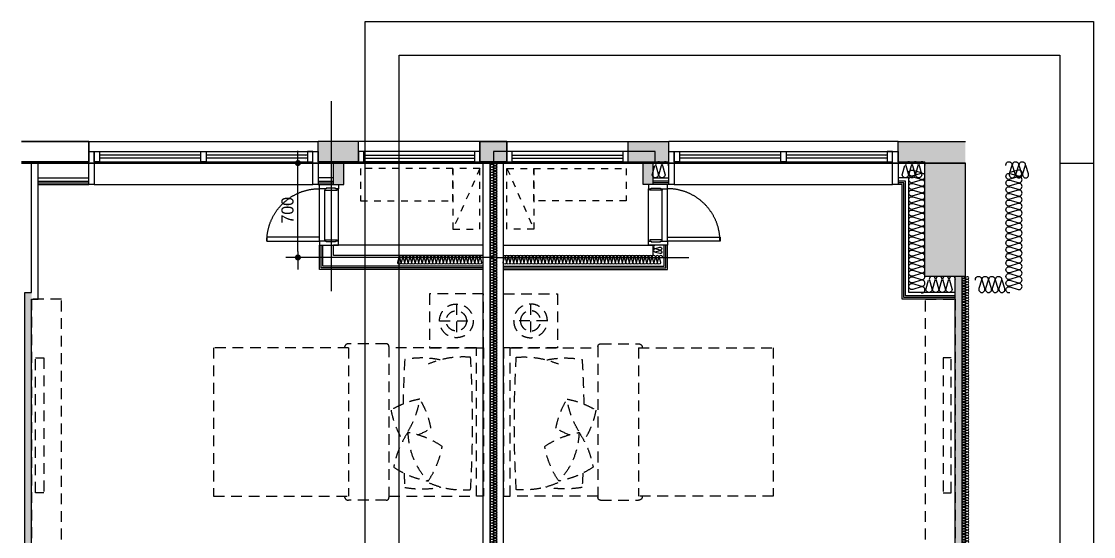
# Model space of a CAD drawing. Header units: millimetres. Extents: x 15861357 to 15880098, y -4845682 to -4837582.
# Drawn here: x 15861357 to 15869307, y -4841401 to -4837582 of the extents above; entities that cross this region are included whole.
import ezdxf

# ---------------------------------------------------------------- set-up
doc = ezdxf.new("R2010")
doc.units = ezdxf.units.MM
doc.header["$LTSCALE"] = 100
for name, pattern in [('CEN', [62, 60, -1, 0, -1]), ('H', [1.3, 0.8, -0.5]), ('H1', [0.75, 0.5, -0.25]), ('HID2', [1, 0.5, -0.5]), ('원본_지상4_7_10_13층 평면도$0$DASHDOT', [22, 20, -1, 0, -1])]:
    doc.linetypes.add(name, pattern=pattern)
doc.layers.get('DEFPOINTS').update_dxf_attribs({"color": 151})
for name, color, linetype in [('AA-DWXM-WIND', 4, 'Continuous'), ('CEN', 1, 'CEN'), ('drywall', 7, 'Continuous'), ('F-DOOR-FRAME', 4, 'Continuous'), ('F-DOOROPEN', 7, 'Continuous'), ('F-FUR', 7, 'Continuous'), ('FL-FUR m', 251, 'H'), ('pattern box', 159, 'Continuous'), ('RXDIM', 1, 'Continuous'), ('SOL-251', 251, 'Continuous'), ('WAL', 2, 'Continuous'), ('경량복합패널', 3, 'Continuous'), ('단열재', 251, 'Continuous')]:
    doc.layers.add(name, color=color, linetype=linetype)
doc.layers.add('오피스텔 전용면적', color=21, linetype='Continuous', plot=False)
doc.styles.get("Standard").update_dxf_attribs({"font": ''})
doc.styles.get('Standard').set_extended_font_data('HY울릉도L')
doc.dimstyles.new('NDIM', dxfattribs={"dimscale": 100, "dimtxt": 3, "dimasz": 1.5, "dimexe": 3, "dimexo": 2, "dimgap": 1, "dimtad": 1, "dimdec": 4, "dimdsep": 46, "dimlunit": 6, "dimtxsty": 'Standard', "dimblk1": '_RXDOT', "dimblk2": '_RXDOT', "dimsah": 1, "dimcen": 3, "dimdle": 3, "dimclrd": 11, "dimclre": 11, "dimclrt": 3, "dimadec": 0, "dimazin": 0, "dimtfac": 1, "dimtdec": 4, "dimtix": 1, "dimtmove": 2, "dimatfit": 3, "dimfxl": 1, "dimtolj": 1, "dimtzin": 0, "dimarcsym": 0})

# ---------------------------------------------------------------- blocks, each defined once
blk = doc.blocks.new('_RXDOT')
at = {"color": 0, "linetype": 'ByBlock'}
blk.add_line((-1, 0), (2, 0), dxfattribs=at)
at = {"color": 0, "linetype": 'ByBlock', "const_width": 0.5}
blk.add_lwpolyline([(-0.25, 0, 1), (0.25, 0, 1)], format="xyb", close=True, dxfattribs=at)
blk = doc.blocks.new('*D139')
at = {"layer": 'DEFPOINTS', "color": 0, "transparency": 16777216}
for p in [(15863407.3, -4838631.9), (15863907.3, -4838631.9), (15863907.3, -4839331.9)]:
    blk.add_point(p, dxfattribs=at)
at = {"layer": 'RXDIM', "color": 7, "lineweight": -2, "transparency": 16777216}
for p, q in [((15863847.3, -4838631.9), (15863317.3, -4838631.9)), ((15863407.3, -4839286.9), (15863407.3, -4838676.9)), ((15863847.3, -4839331.9), (15863317.3, -4839331.9))]:
    blk.add_line(p, q, dxfattribs=at)
at = {"layer": 'RXDIM', "color": 7, "lineweight": -2, "transparency": 16777216, "xscale": 45, "yscale": 45, "zscale": 45}
for p, rotation in [((15863407.3, -4838631.9), 90), ((15863407.3, -4839331.9), 270)]:
    blk.add_blockref('_RXDOT', p, dxfattribs=dict(at, rotation=rotation))
at = {"layer": 'RXDIM', "color": 3, "transparency": 16777216, "insert": (15863330.4, -4838981.9), "char_height": 90, "attachment_point": 5, "rotation": 90}
blk.add_mtext('\\A1;700', dxfattribs=at)
blk = doc.blocks.new('insul1')
blk.add_lwpolyline([(0, 0.25, 1.344031), (0.35, 0.25), (0.2, 0.75, -1.344031), (0.55, 0.75), (0.4, 0.25)], format="xyb")
blk = doc.blocks.new('PW17')
at = {"layer": 'AA-DWXM-WIND'}
for p, q in [((-770, 245), (850, 245)), ((-770, 170), (810, 170))]:
    blk.add_line(p, q, dxfattribs=at)
at = {"layer": 'AA-DWXM-WIND', "color": 5}
for p, q in [((-20, 219.5), (-770, 219.5)), ((-20, 195.5), (-770, 195.5)), ((770, 219.5), (20, 219.5)), ((770, 195.5), (20, 195.5)), ((755, 212.5), (755, 212.5)), ((755, 188.5), (755, 188.5))]:
    blk.add_line(p, q, dxfattribs=at)
at = {"layer": 'AA-DWXM-WIND', "color": 8}
blk.add_line((-810, 0), (810, 0), dxfattribs=at)
at = {"layer": 'AA-DWXM-WIND'}
for points in [[(-810, 0), (-850, 0), (-850, 245), (-810, 245)], [(-810, 230), (-810, 230), (-810, 245), (-770, 245), (-770, 170), (-810, 170), (-810, 182), (-810, 182)], [(-20, 230), (-20, 230), (-20, 245), (20, 245), (20, 170), (-20, 170), (-20, 182), (-20, 182)], [(810, 230), (810, 230), (810, 245), (770, 245), (770, 170), (810, 170), (810, 182), (810, 182)], [(850, 0), (810, 0), (810, 245), (850, 245)]]:
    blk.add_lwpolyline(points, close=True, dxfattribs=at)
blk = doc.blocks.new('AG9')
at = {"layer": 'AA-DWXM-WIND'}
for p, q in [((860, 75), (40, 75)), ((860, 0), (40, 0))]:
    blk.add_line(p, q, dxfattribs=at)
at = {"layer": 'AA-DWXM-WIND', "color": 5}
for p, q in [((40, 49.5), (860, 49.5)), ((40, 25.5), (860, 25.5))]:
    blk.add_line(p, q, dxfattribs=at)
at = {"layer": 'AA-DWXM-WIND'}
for points in [[(40, 60), (40, 60), (40, 75), (0, 75), (0, 0), (40, 0), (40, 12), (40, 12)], [(900, 60), (900, 60), (900, 75), (860, 75), (860, 0), (900, 0), (900, 12), (900, 12)]]:
    blk.add_lwpolyline(points, close=True, dxfattribs=at)
blk = doc.blocks.new('A$C5D2401DF')
at = {"layer": 'FL-FUR m', "color": 9}
for p, q in [((2297.3, 1825), (2297.3, 1575)), ((2172.3, 1700), (2422.3, 1700)), ((1777.8, 1530), (1497.3, 1530)), ((1797.3, 1510.5), (1797.3, 389.5)), ((1497.3, 1500), (1497.3, 400)), ((1777.8, 370), (1497.3, 370))]:
    blk.add_line(p, q, dxfattribs=at)
for points in [[(2497.3, 1500), (2497.3, 1900), (2097.3, 1900), (2097.3, 1500), (2497.3, 1500)], [(1497.3, 1500), (497.3, 1500)], [(497.3, 1500), (497.3, 400), (1497.3, 400)], [(1797.3, 400), (2447.3, 400), (2447.3, 1500), (1797.3, 1500)]]:
    blk.add_lwpolyline(points, dxfattribs=at)
blk.add_lwpolyline([(2447.3, 400), (2447.3, 1500), (2497.3, 1500), (2497.3, 400)], close=True, dxfattribs=at)
for radius in [125, 75]:
    blk.add_circle((2297.3, 1700), radius, dxfattribs=at)
for centre, radius, start, end in [((1496, 1502.5), 27.5, 87.32525, 185.29963), ((1777.8, 1510.5), 19.5, 0, 90), ((2347.9, 770.8), 661.5, 85.25775, 113.06611), ((10010, 939.2), 8109, 176.64883, 178.98144), ((2039.2, 747), 677.8, 78.24541, 100.57086), ((-5691.6, 939.2), 8109, 356.53009, 3.46991), ((2139.5, 501.5), 628.4, 100.33687, 121.33899), ((1379.3, 1222.9), 655.6, 328.7318, 350.94037), ((1481.3, 788.2), 638.3, 10.39346, 31.2824), ((2440.5, 1153.4), 638.3, 190.39346, 212.33026), ((1782.2, 1440.2), 628.4, 291.36382, 301.33899), ((2488.3, 499.2), 665.3, 145.8861, 169.94392), ((2478.4, 886.7), 541.1, 181.5211, 223.83034), ((1824, 226.8), 655.4, 55.80511, 80.02491), ((1537.2, 885.1), 665.3, 325.8861, 349.94392), ((2201.6, 1157.5), 655.4, 235.80511, 260.02491), ((10010, 939.2), 8109, 182.60425, 183.35146), ((2348.8, 1078.3), 632.2, 246.43091, 274.8797), ((1496, 397.5), 27.5, 174.70037, 272.67475), ((2041.3, 1159.1), 705.4, 259.67407, 281.61589), ((1777.8, 389.5), 19.5, 270, 0.00286)]:
    blk.add_arc(centre, radius, start, end, dxfattribs=at)
blk = doc.blocks.new('DOOR450')
at = {"layer": 'F-DOOR-FRAME'}
for points in [[(30, 90), (30, 140), (0, 140), (0, 0), (30, 0), (30, 20), (25, 20), (25, 90)], [(420, 90), (420, 140), (450, 140), (450, 0), (420, 0), (420, 20), (425, 20), (425, 90)]]:
    blk.add_lwpolyline(points, close=True, dxfattribs=at)
at = {"layer": 'F-DOOR-FRAME', "elevation": 0}
for points in [[(30, 10), (30, 20), (25, 20), (25, 90), (30, 90), (30, 100), (40, 100), (40, 10)], [(420, 10), (420, 20), (425, 20), (425, 90), (420, 90), (420, 100), (410, 100), (410, 10)]]:
    blk.add_lwpolyline(points, close=True, dxfattribs=at)
at = {"layer": 'F-DOOROPEN', "color": 7}
blk.add_lwpolyline([(420, 530), (420, 140), (390, 140), (390, 530)], close=True, dxfattribs=at)
at = {"layer": 'F-DOOROPEN', "color": 1, "linetype": '원본_지상4_7_10_13층 평면도$0$DASHDOT', "ltscale": 800}
blk.add_arc((420, 140), 390, 90, 180, dxfattribs=at)
at = {"layer": 'pattern box', "linetype": 'ByBlock'}
for p, q in [((390, 140), (30, 140)), ((410, 100), (40, 100)), ((420, 0), (30, 0))]:
    blk.add_line(p, q, dxfattribs=at)

msp = doc.modelspace()

# ---------------------------------------------------------------- hatches: boundary and pattern name
at = {"layer": 'SOL-251'}
for points in [[(15863557.25767, -4838471.90186), (15863557.25767, -4838621.90186), (15863857.25767, -4838621.90186), (15863857.25767, -4838471.90186)], [(15864857.25767, -4838621.90186), (15864857.25767, -4838471.90186), (15864757.25767, -4838471.90186), (15864757.25767, -4838621.90186)], [(15864857.25767, -4838621.90186), (15864857.25767, -4838471.90186), (15864757.25767, -4838471.90186), (15864757.25767, -4838621.90186)], [(15864857.25767, -4838471.90186), (15864857.25767, -4838621.90186), (15864957.25767, -4838621.90186), (15864957.25767, -4838471.90186)], [(15866157.25767, -4838471.90186), (15866157.25767, -4838621.90186), (15865857.25767, -4838621.90186), (15865857.25767, -4838471.90186)], [(15868057.25767, -4838471.90186), (15868057.25767, -4838621.90186), (15867857.25767, -4838621.90186), (15867857.25767, -4838471.90186)], [(15868357.25767, -4839471.90186), (15868357.25767, -4838471.90186), (15868057.25767, -4838471.90186), (15868057.25767, -4839471.90186)], [(15863672.25767, -4838791.90186), (15863747.25767, -4838791.90186), (15863747.25767, -4838621.90186), (15863672.25767, -4838621.90186)], [(15865967.25767, -4838791.90186), (15866042.25767, -4838791.90186), (15866042.25767, -4838621.90186), (15865967.25767, -4838621.90186)], [(15868282.25986, -4843731.90186), (15868332.25986, -4843731.90186), (15868332.25766, -4839471.90186), (15868282.25766, -4839471.90186)], [(15861432.25767, -4844531.90186), (15861382.25767, -4844531.90186), (15861382.25767, -4839591.90186), (15861432.25767, -4839591.90186)]]:
    msp.add_hatch(color=256, dxfattribs=at).paths.add_polyline_path(points)

# ---------------------------------------------------------------- linework, layer by layer
at = {"color": 8, "linetype": 'HID2'}
for points in [[(15863872.25767, -4838911.90186), (15864557.25767, -4838911.90186), (15864557.25767, -4838671.90186), (15863872.25767, -4838671.90186)], [(15865842.25767, -4838911.90186), (15865157.25767, -4838911.90186), (15865157.25767, -4838671.90186), (15865842.25767, -4838671.90186)]]:
    msp.add_lwpolyline(points, close=True, dxfattribs=at)
for points in [[(15864757.25767, -4838671.90186), (15864557.25767, -4838671.90186), (15864557.25767, -4839121.90186), (15864757.25767, -4839121.90186), (15864757.25767, -4838671.90186), (15864557.25767, -4839121.90186)], [(15864957.25767, -4838671.90186), (15865157.25767, -4838671.90186), (15865157.25767, -4839121.90186), (15864957.25767, -4839121.90186), (15864957.25767, -4838671.90186), (15865157.25767, -4839121.90186)]]:
    msp.add_lwpolyline(points, dxfattribs=at)
at = {"layer": 'AA-DWXM-WIND', "color": 8}
for p, q in [((15861857.25767, -4838471.90186), (15863557.25767, -4838471.90186)), ((15864757.25767, -4838471.90186), (15863857.25767, -4838471.90186)), ((15864757.25767, -4838471.90186), (15864407.25767, -4838471.90186)), ((15864957.25767, -4838471.90186), (15865307.25767, -4838471.90186)), ((15864957.25767, -4838471.90186), (15865857.25767, -4838471.90186)), ((15867857.25767, -4838471.90186), (15866157.25767, -4838471.90186))]:
    msp.add_line(p, q, dxfattribs=at)
at = {"layer": 'AA-DWXM-WIND', "color": 5}
msp.add_line((15863462.25678, -4838603.40069), (15863462.25767, -4838603.40069), dxfattribs=at)
at = {"layer": 'CEN'}
for p, q in [((15863657.25767, -4839581.90186), (15863657.25767, -4838171.90186)), ((15861357.25767, -4838631.90186), (15864857.25767, -4838631.90186)), ((15864857.25767, -4838631.90186), (15861357.25767, -4838631.90186)), ((15864157.25767, -4838631.90186), (15863907.25767, -4838631.90186)), ((15868357.25767, -4838631.90186), (15864857.25767, -4838631.90186)), ((15864857.25767, -4838631.90186), (15868357.25767, -4838631.90186)), ((15869057.25767, -4838631.90186), (15869307.25767, -4838631.90186)), ((15864857.25767, -4839331.90186), (15863407.25767, -4839331.90186)), ((15864157.25767, -4839331.90186), (15863907.25767, -4839331.90186)), ((15864857.25767, -4839331.90186), (15866307.25767, -4839331.90186))]:
    msp.add_line(p, q, dxfattribs=at)
at = {"layer": 'DEFPOINTS'}
for points in [[(15869307.25767, -4845681.90186), (15863907.25767, -4845681.90186), (15863907.25767, -4837581.90186), (15869307.25767, -4837581.90186)], [(15869057.25767, -4845431.90186), (15864157.25767, -4845431.90186), (15864157.25767, -4837831.90186), (15869057.25767, -4837831.90186)]]:
    msp.add_lwpolyline(points, close=True, dxfattribs=at)
at = {"layer": 'drywall'}
for p, q in [((15861482.25767, -4838766.90186), (15861857.25767, -4838766.90186)), ((15863557.25767, -4838766.90186), (15863672.25767, -4838766.90186)), ((15866157.25767, -4838766.90186), (15866042.25767, -4838766.90186)), ((15867912.25767, -4838766.90186), (15867857.25767, -4838766.90186)), ((15867912.25767, -4839616.90186), (15867912.25767, -4838766.90186)), ((15861482.25767, -4838779.40186), (15861857.25767, -4838779.40186)), ((15861482.25767, -4838791.90186), (15861857.25767, -4838791.90186)), ((15863557.25767, -4838779.40186), (15863672.25767, -4838779.40186)), ((15863557.25767, -4838791.90186), (15863672.25767, -4838791.90186)), ((15866157.25767, -4838779.40186), (15866042.25767, -4838779.40186)), ((15866157.25767, -4838791.90186), (15866042.25767, -4838791.90186)), ((15867899.75767, -4838779.40186), (15867857.25767, -4838779.40186)), ((15867887.25767, -4838791.90186), (15867857.25767, -4838791.90186)), ((15867887.25767, -4839641.90186), (15867887.25767, -4838791.90186)), ((15867899.75767, -4839629.40186), (15867899.75767, -4838779.40186)), ((15863567.25767, -4839421.90186), (15863567.25767, -4839241.90186)), ((15863579.75767, -4839409.40186), (15863579.75767, -4839241.90186)), ((15863592.25767, -4839396.90186), (15863592.25767, -4839241.90186)), ((15866122.25767, -4839396.90186), (15866122.25767, -4839241.90186)), ((15866134.75767, -4839409.40186), (15866134.75767, -4839241.90186)), ((15866147.25767, -4839421.90186), (15866147.25767, -4839241.90186)), ((15864782.25767, -4839396.90186), (15863592.25767, -4839396.90186)), ((15864932.25767, -4839396.90186), (15866122.25767, -4839396.90186)), ((15864782.25767, -4839421.90186), (15863567.25767, -4839421.90186)), ((15864782.25767, -4839409.40186), (15863579.75767, -4839409.40186)), ((15864932.25767, -4839409.40186), (15866134.75767, -4839409.40186)), ((15864932.25767, -4839421.90186), (15866147.25767, -4839421.90186)), ((15868282.25767, -4839641.90186), (15867887.25767, -4839641.90186)), ((15868282.25767, -4839629.40186), (15867899.75767, -4839629.40186)), ((15868282.25767, -4839616.90186), (15867912.25767, -4839616.90186))]:
    msp.add_line(p, q, dxfattribs=at)
at = {"layer": 'F-FUR', "color": 6, "linetype": 'H1', "ltscale": 0.5}
for p, q in [((15861432.25767, -4841681.90186), (15861432.25767, -4839821.90677)), ((15868282.25767, -4841681.90186), (15868282.25767, -4839821.90677))]:
    msp.add_line(p, q, dxfattribs=at)
at = {"layer": 'FL-FUR m', "color": 9}
for points in [[(15861653.26379, -4841681.90186), (15861653.26351, -4839641.90186), (15861432.25767, -4839641.90186), (15861432.25767, -4841681.90186)], [(15868061.25155, -4841681.90186), (15868061.25183, -4839641.90186), (15868282.25767, -4839641.90186), (15868282.25767, -4841681.90186)], [(15861522.25735, -4840076.4523), (15861522.25735, -4841076.4523), (15861462.25735, -4841076.4523), (15861462.25735, -4840076.4523)], [(15868192.25799, -4840076.4523), (15868192.25799, -4841076.4523), (15868252.25799, -4841076.4523), (15868252.25799, -4840076.4523)]]:
    msp.add_lwpolyline(points, close=True, dxfattribs=at)
at = {"layer": 'WAL'}
for p, q in [((15861857.25767, -4838621.90186), (15861857.25767, -4838471.90186)), ((15863857.25767, -4838471.90186), (15863557.25767, -4838471.90186)), ((15863557.25767, -4838621.90186), (15863557.25767, -4838471.90186)), ((15863857.25767, -4838621.90186), (15863857.25767, -4838471.90186)), ((15865857.25767, -4838471.90186), (15866157.25767, -4838471.90186)), ((15865857.25767, -4838621.90186), (15865857.25767, -4838471.90186)), ((15866157.25767, -4838621.90186), (15866157.25767, -4838471.90186)), ((15867857.25767, -4838621.90186), (15867857.25767, -4838471.90186)), ((15867857.25767, -4838471.90186), (15868357.25767, -4838471.90186)), ((15861432.25767, -4838621.90186), (15861357.25767, -4838621.90186)), ((15863857.25767, -4838621.90186), (15863557.25767, -4838621.90186)), ((15864782.25767, -4838621.90186), (15864857.25767, -4838621.90186)), ((15864932.25767, -4838621.90186), (15864857.25767, -4838621.90186)), ((15865857.25767, -4838621.90186), (15866157.25767, -4838621.90186)), ((15867857.25767, -4838621.90186), (15868057.25767, -4838621.90186))]:
    msp.add_line(p, q, dxfattribs=at)
for points in [[(15861357.25767, -4838471.90186), (15861857.25767, -4838471.90186), (15861857.25767, -4838621.90186)], [(15861357.25767, -4838621.90186), (15861857.25767, -4838621.90186), (15861857.25767, -4838471.90186), (15861357.25767, -4838471.90186)], [(15864857.25767, -4838621.90186), (15864757.25767, -4838621.90186), (15864757.25767, -4838471.90186), (15864857.25767, -4838471.90186)], [(15864857.25767, -4838471.90186), (15864757.25767, -4838471.90186), (15864757.25767, -4838621.90186)], [(15864857.25767, -4838621.90186), (15864957.25767, -4838621.90186), (15864957.25767, -4838471.90186), (15864857.25767, -4838471.90186)], [(15864857.25767, -4838471.90186), (15864957.25767, -4838471.90186), (15864957.25767, -4838621.90186)], [(15861857.25767, -4838621.90186), (15861357.25767, -4838621.90186)], [(15864757.25767, -4838621.90186), (15864857.25767, -4838621.90186)], [(15864957.25767, -4838621.90186), (15864857.25767, -4838621.90186)], [(15868357.25767, -4839471.90186), (15868057.25767, -4839471.90186), (15868057.25767, -4838621.90186)]]:
    msp.add_lwpolyline(points, dxfattribs=at)
at = {"layer": '경량복합패널'}
for p, q in [((15861432.25767, -4839591.90186), (15861432.25767, -4838621.90186)), ((15861482.25767, -4839641.90186), (15861482.25767, -4838621.90186)), ((15863672.25767, -4838791.90186), (15863672.25767, -4838621.90186)), ((15863747.25767, -4838791.90186), (15863747.25767, -4838621.90186)), ((15864782.25767, -4844531.90186), (15864782.25767, -4838621.90186)), ((15864832.25767, -4844531.90186), (15864832.25767, -4838621.90186)), ((15864882.25767, -4844531.90186), (15864882.25767, -4838621.90186)), ((15864932.25767, -4844531.90186), (15864932.25767, -4838621.90186)), ((15865967.25767, -4838791.90186), (15865967.25767, -4838621.90186)), ((15866042.25767, -4838791.90186), (15866042.25767, -4838621.90186)), ((15863672.25767, -4838791.90186), (15863747.25767, -4838791.90186)), ((15866042.25767, -4838791.90186), (15865967.25767, -4838791.90186)), ((15864782.25767, -4839241.90186), (15863672.25767, -4839241.90186)), ((15863672.25767, -4839316.90186), (15863672.25767, -4839241.90186)), ((15864932.25767, -4839241.90186), (15866042.25767, -4839241.90186)), ((15866042.25767, -4839316.90186), (15866042.25767, -4839241.90186)), ((15864782.25767, -4839316.90186), (15863672.25767, -4839316.90186)), ((15864932.25767, -4839316.90186), (15866042.25767, -4839316.90186)), ((15868282.25767, -4843731.90186), (15868282.25767, -4839471.90186)), ((15868332.25767, -4843731.90186), (15868332.25767, -4839471.90186)), ((15861382.25767, -4844531.90186), (15861382.25767, -4839591.90186)), ((15861382.25767, -4839591.90186), (15861432.25767, -4839591.90186)), ((15861432.25767, -4839641.90186), (15861482.25767, -4839641.90186)), ((15861432.25767, -4844531.90186), (15861432.25767, -4839641.90186))]:
    msp.add_line(p, q, dxfattribs=at)
at = {"layer": '단열재'}
for p, q in [((15861482.25767, -4838741.90191), (15861857.25767, -4838741.90191)), ((15863672.25767, -4838741.90191), (15863557.25767, -4838741.90191)), ((15863672.25767, -4838741.90191), (15863557.25767, -4838741.90191)), ((15866042.25767, -4838741.90191), (15866157.25767, -4838741.90191)), ((15867937.25762, -4838741.90191), (15867857.25767, -4838741.90191)), ((15867937.25762, -4839591.90191), (15867937.25762, -4838741.90191)), ((15868282.25767, -4839591.90191), (15867937.25762, -4839591.90191))]:
    msp.add_line(p, q, dxfattribs=at)
at = {"layer": '오피스텔 전용면적'}
msp.add_lwpolyline([(15864857.25767, -4842731.90186), (15864857.25767, -4844631.90186), (15864857.25767, -4844631.90186), (15864857.25767, -4844631.90186), (15865877.25767, -4844631.90186), (15865877.25767, -4844631.90186), (15866557.25767, -4844631.90186), (15866557.25767, -4844631.90186), (15868357.25767, -4844631.90186), (15868357.25767, -4838631.90186), (15866057.25767, -4838631.90186), (15866057.25767, -4838546.90186), (15864857.25767, -4838546.90186), (15864857.25767, -4842181.90186), (15866557.25767, -4842181.90186), (15866557.25767, -4842731.90186), (15864857.25767, -4842731.90186)], dxfattribs=at)

# ---------------------------------------------------------------- block references
at = {"extrusion": (0, 0, -1), "zscale": -1, "rotation": 270}
msp.add_blockref('DOOR450', (-15863707.25767, -4838791.90186), dxfattribs=at)
at = {"extrusion": (0, 0, -1), "xscale": -1, "zscale": -1, "rotation": 90}
msp.add_blockref('DOOR450', (-15866007.25767, -4838791.90186), dxfattribs=at)
at = {"color": 7, "linetype": 'ByBlock'}
msp.add_blockref('A$C5D2401DF', (15862284.99742, -4841501.90163), dxfattribs=at)
at = {"color": 7, "linetype": 'ByBlock', "xscale": -1}
msp.add_blockref('A$C5D2401DF', (15867429.51792, -4841501.90163), dxfattribs=at)
at = {"layer": 'AA-DWXM-WIND'}
for name, p in [('PW17', (15862707.25767, -4838791.90186)), ('AG9', (15863857.25767, -4838621.90186))]:
    msp.add_blockref(name, p, dxfattribs=at)
at = {"layer": 'AA-DWXM-WIND', "extrusion": (0, 0, -1), "xscale": -1, "zscale": -1}
for name, p in [('AG9', (-15864957.25767, -4838621.90186)), ('PW17', (-15867007.25767, -4838791.90186))]:
    msp.add_blockref(name, p, dxfattribs=at)
at = {"layer": '단열재', "row_count": 1, "row_spacing": 0}
for p, xscale, yscale, zscale, rotation, column_count, column_spacing in [((15864832.25767, -4838622.62806), 50, 50, 50, 270, 295, 20), ((15866153.20794, -4838620.07242), 123.6589791932891, 123.6589791932891, 123.6589791932891, 180, 2, 49.46359167731563), ((15868056.75891, -4838620.07242), 123.6589791932891, 123.6589791932891, 123.6589791932891, 180, 3, 49.46359167731563), ((15868059.08711, -4839593.27347), 123.6589791932891, 123.6589791932891, 123.6589791932891, 90.00000000000001, 18, 49.46359167731563), ((15868657.75643, -4838620.07242), -123.6589791932891, 123.6589791932891, 123.6589791932891, 180, 3, -49.46359167731563), ((15868655.42823, -4839593.27347), -123.6589791932891, 123.6589791932891, 123.6589791932891, 270, 18, -49.46359167731563), ((15866042.25767, -4839241.90186), 65, 65, 65, 270, 2, 26), ((15864782.25767, -4839316.90186), 65, 65, 65, 180, 24, 26), ((15866109.90178, -4839316.90186), 65, 65, 65, 180, 45, 26), ((15868281.75891, -4839470.07242), 123.6589791932891, 123.6589791932891, 123.6589791932891, 180, 4, 49.46359167731563), ((15868332.25548, -4843721.90186), -50, 50, 50, 270, 212, -20), ((15868432.75643, -4839470.07242), -123.6589791932891, 123.6589791932891, 123.6589791932891, 180, 4, -49.46359167731563)]:
    msp.add_blockref('insul1', p, dxfattribs=dict(at, xscale=xscale, yscale=yscale, zscale=zscale, rotation=rotation, column_count=column_count, column_spacing=column_spacing))

# ---------------------------------------------------------------- dimensions: what is measured, and where the dimension line sits
at = {"layer": 'RXDIM'}
dim = msp.add_linear_dim(base=(15863407.25767, -4838631.90186), p1=(15863907.25767, -4839331.90186), p2=(15863907.25767, -4838631.90186), angle=270, dimstyle='NDIM', override={"dimscale": 30, "dimclrd": 7, "dimclre": 7}, dxfattribs=at)
dim.commit()
dim.dimension.update_dxf_attribs({"geometry": '*D139', "text_midpoint": (15863330.36486, -4838981.90186)})

doc.saveas('drawing.dxf')
